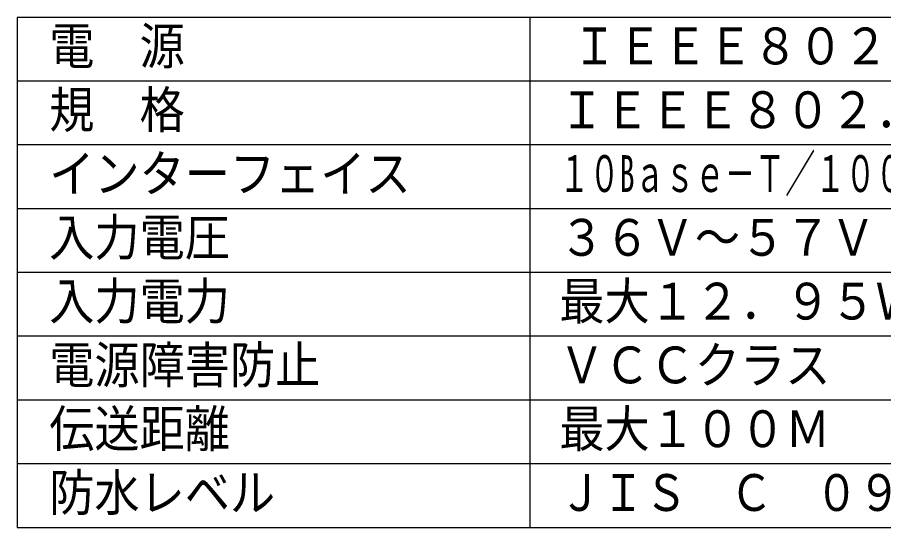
# Model space of a CAD drawing. Units: millimetres, scale not verified. Extents: x -62 to 63, y -57 to 58.
# Drawn here: x -62.5 to 5.5, y -56.9 to -16.9 of the extents above; entities that cross this region are included whole.
import ezdxf
from ezdxf.enums import TextEntityAlignment as Align

# ---------------------------------------------------------------- set-up
doc = ezdxf.new("R2010")
doc.units = ezdxf.units.MM
doc.header["$LTSCALE"] = 0.191673
doc.layers.add('0-0_MOJI1', color=2, linetype='Continuous')
doc.layers.add('0-3_WAKU', color=3, linetype='Continuous')
doc.styles.add('ＭＳ ゴシック', font='')
doc.styles.get('ＭＳ ゴシック').set_extended_font_data('MS Gothic')

msp = doc.modelspace()

# ---------------------------------------------------------------- linework, layer by layer
at = {"layer": '0-3_WAKU', "color": 4}
for p, q in [((-62.474, -16.8886), (-62.474, -56.8885)), ((62.5258, -16.8886), (-62.474, -16.8886)), ((-22.2685, -56.8885), (-22.2685, -16.8886)), ((-62.474, -56.8885), (62.5258, -56.8885))]:
    msp.add_line(p, q, dxfattribs=at)
at = {"layer": '0-3_WAKU', "color": 1}
for p, q in [((62.5258, -21.8886), (-62.474, -21.8886)), ((62.5258, -26.8886), (-62.474, -26.8886)), ((62.5258, -31.8886), (-62.474, -31.8886)), ((62.5258, -36.8886), (-62.474, -36.8886)), ((62.5258, -41.8886), (-62.474, -41.8886)), ((62.5258, -46.8886), (-62.474, -46.8886)), ((62.5258, -51.8885), (-62.474, -51.8885))]:
    msp.add_line(p, q, dxfattribs=at)

# ---------------------------------------------------------------- texts
at = {"layer": '0-0_MOJI1', "style": 'ＭＳ ゴシック'}
for s, width, p in [('電\u3000源', 0.9, (-59.974, -21.4437)), ('ＩＥＥＥ８０２．３ａｆ準拠ＰｏＥより供給', 0.9, (-18.9741, -21.4437)), ('規\u3000格', 0.9, (-59.974, -26.4437)), ('ＩＥＥＥ８０２．３ａｆ準拠', 0.9, (-19.9741, -26.4437)), ('インターフェイス', 0.9, (-59.974, -31.4437)), ('１０Bａｓｅ－Ｔ／１００Ｂａｓｅ－ＴＸ（ＬＡＮ×１ Ｐｏｅ出力×１）', 0.6, (-19.9741, -31.4437)), ('入力電圧', 0.9, (-59.974, -36.4437)), ('３６Ｖ～５７Ｖ', 0.9, (-19.9741, -36.4437)), ('入力電力', 0.9, (-59.974, -41.4437)), ('最大１２．９５Ｗ', 0.9, (-19.9741, -41.4437)), ('電源障害防止', 0.9, (-59.974, -46.4437)), ('ＶＣＣクラス', 0.9, (-19.9741, -46.4437)), ('伝送距離', 0.9, (-59.974, -51.4437)), ('最大１００Ｍ', 0.9, (-19.9741, -51.4437)), ('防水レベル', 0.9, (-59.974, -56.4437)), ('ＪＩＳ\u3000Ｃ\u3000０９２０準拠\u3000ＩＰＸ４相当\u3000坊まつ型', 0.85, (-19.9741, -56.4437))]:
    msp.add_text(s, height=2.886, dxfattribs=dict(at, width=width)).set_placement(p, align=Align.BOTTOM_LEFT)

doc.saveas('drawing.dxf')
